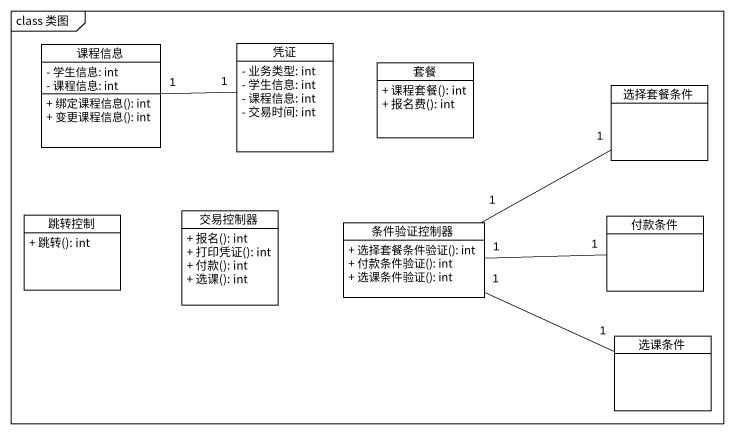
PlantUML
@startuml
mainframe class 类图
hide circle
hide empty members
skinparam classAttributeIconSize 0
class 凭证 {
  - 业务类型: int
  - 学生信息: int
  - 课程信息: int
  - 交易时间: int
}
class 课程信息 {
  - 学生信息: int
  - 课程信息: int
  + 绑定课程信息(): int
  + 变更课程信息(): int
}
class 套餐 {
  + 课程套餐(): int
  + 报名费(): int
}
class 选择套餐条件
class 跳转控制 {
  + 跳转(): int
}
class 交易控制器 {
  + 报名(): int
  + 打印凭证(): int
  + 付款(): int
  + 选课(): int
}
class 条件验证控制器 {
  + 选择套餐条件验证(): int
  + 付款条件验证(): int
  + 选课条件验证(): int
}
class 付款条件
class 选课条件
课程信息 "1" -right- "1" 凭证
条件验证控制器 "1" -right- "1" 选择套餐条件
条件验证控制器 "1" -right- "1" 付款条件
条件验证控制器 "1" -right- "1" 选课条件
@enduml
